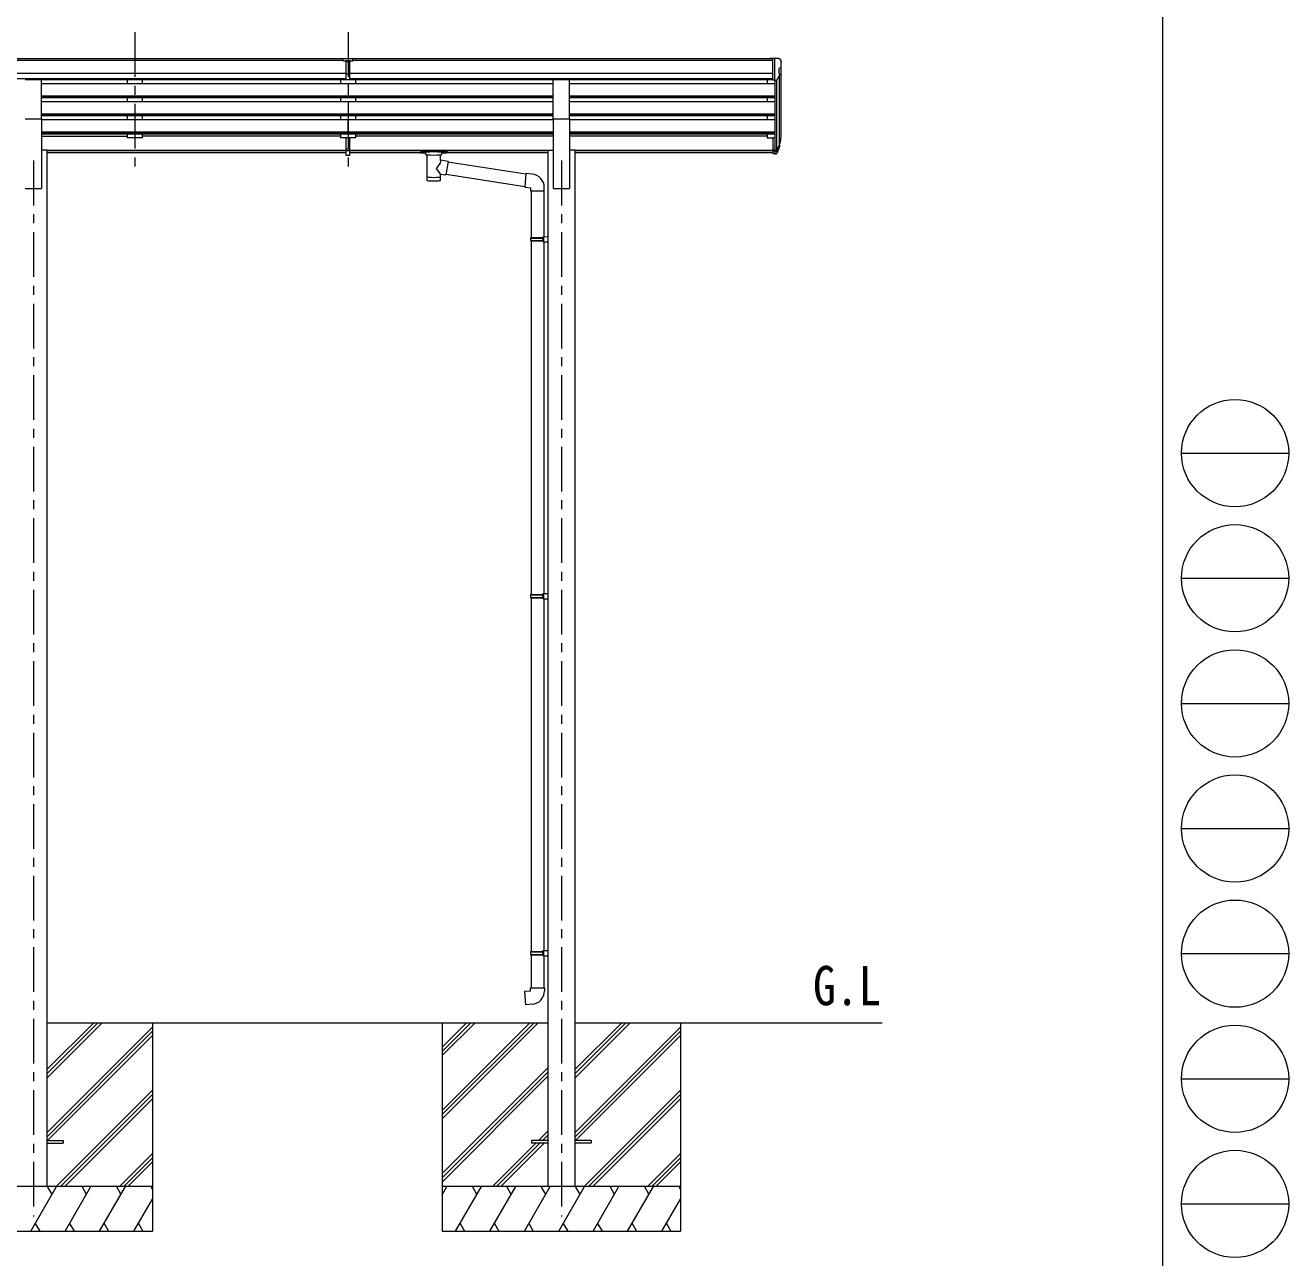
# Model space of a CAD drawing. Units: millimetres at full size, sheet at 1:30; details may follow other scales. Extents: x -8432 to 8432, y -5820 to 5820.
# Drawn here: x 4192 to 8432, y -3751 to 386 of the extents above; entities that cross this region are included whole.
import ezdxf
from ezdxf.enums import TextEntityAlignment as Align

# ---------------------------------------------------------------- set-up
doc = ezdxf.new("R2010")
doc.units = ezdxf.units.MM
doc.header["$LTSCALE"] = 30
doc.linetypes.add('CHAIN1', pattern=[8, 5, -1, 1, -1])
for name, color, linetype, lineweight in [('0-0_0', 7, 'Continuous', 9), ('0-1_本体', 5, 'CHAIN1', 9), ('0-3_ELV2', 4, 'Continuous', 9), ('0-9_OUTLINE', 7, 'Continuous', 9), ('F-0_240', 7, 'Continuous', 9)]:
    doc.layers.add(name, color=color, linetype=linetype, lineweight=lineweight)
doc.layers.add('0-7_SHAPE', color=7, linetype='Continuous')
doc.styles.add('ＭＳ ゴシック', font='')
doc.styles.get('ＭＳ ゴシック').set_extended_font_data('MS Gothic')

msp = doc.modelspace()

# ---------------------------------------------------------------- linework, layer by layer
at = {"layer": '0-0_0'}
for p, q in [((4264.42, -2961.9), (5946.02, -2961.9)), ((4264.42, -3147.53), (4450.05, -2961.9)), ((4264.42, -3133.39), (4435.91, -2961.9)), ((4264.42, -3119.25), (4421.76, -2961.9)), ((4619.22, -2961.9), (4619.22, -3661.9)), ((5591.22, -2961.9), (5591.22, -3661.9)), ((5591.22, -3256.08), (5885.4, -2961.9)), ((5591.22, -3270.22), (5899.54, -2961.9)), ((5591.22, -3284.36), (5913.68, -2961.9)), ((5591.22, -3072.23), (5701.55, -2961.9)), ((5591.22, -3058.09), (5687.41, -2961.9)), ((5591.22, -3043.95), (5673.26, -2961.9)), ((6036.42, -2961.9), (7067.22, -2961.9)), ((6036.42, -3147.53), (6222.05, -2961.9)), ((6036.42, -3133.39), (6207.91, -2961.9)), ((6036.42, -3119.25), (6193.76, -2961.9)), ((6391.22, -2961.9), (6391.22, -3661.9)), ((4264.42, -3331.38), (4619.22, -2976.58)), ((4264.42, -3345.52), (4619.22, -2990.73)), ((4266.68, -3357.4), (4619.22, -3004.87)), ((6036.42, -3331.38), (6391.22, -2976.58)), ((6036.42, -3345.52), (6391.22, -2990.73)), ((6038.68, -3357.4), (6391.22, -3004.87)), ((5591.22, -3468.21), (5946.02, -3113.41)), ((5591.22, -3482.35), (5946.02, -3127.56)), ((5591.22, -3496.5), (5946.02, -3141.7)), ((4296.03, -3511.9), (4619.22, -3188.71)), ((4310.17, -3511.9), (4619.22, -3202.86)), ((4324.31, -3511.9), (4619.22, -3217)), ((6068.03, -3511.9), (6391.22, -3188.71)), ((6082.17, -3511.9), (6391.22, -3202.86)), ((6096.31, -3511.9), (6391.22, -3217)), ((5914.16, -3357.4), (5946.02, -3325.55)), ((5928.3, -3357.4), (5946.02, -3339.69)), ((5759.66, -3511.9), (5905.16, -3366.4)), ((5773.8, -3511.9), (5919.3, -3366.4)), ((5787.94, -3511.9), (5933.44, -3366.4)), ((5942.44, -3357.4), (5946.02, -3353.83)), ((4508.16, -3511.9), (4619.22, -3400.85)), ((4522.3, -3511.9), (4619.22, -3414.99)), ((4536.44, -3511.9), (4619.22, -3429.13)), ((6280.16, -3511.9), (6391.22, -3400.85)), ((6294.3, -3511.9), (6391.22, -3414.99)), ((6308.44, -3511.9), (6391.22, -3429.13)), ((4619.22, -3511.9), (3819.22, -3511.9)), ((4210.37, -3661.9), (4296.98, -3511.9)), ((4281.98, -3537.88), (4266.97, -3511.9)), ((4325.84, -3661.9), (4412.45, -3511.9)), ((4397.45, -3537.88), (4382.45, -3511.9)), ((4441.31, -3661.9), (4527.92, -3511.9)), ((4497.92, -3511.9), (4512.92, -3537.88)), ((4613.39, -3511.9), (4619.22, -3522)), ((6391.22, -3511.9), (5591.22, -3511.9)), ((5591.22, -3539.41), (5607.1, -3511.9)), ((5635.96, -3661.9), (5722.57, -3511.9)), ((5707.57, -3537.88), (5692.57, -3511.9)), ((5751.43, -3661.9), (5838.04, -3511.9)), ((5823.03, -3537.89), (5808.03, -3511.9)), ((5866.9, -3661.9), (5953.51, -3511.9)), ((5938.51, -3537.89), (5923.5, -3511.9)), ((5982.37, -3661.9), (6068.98, -3511.9)), ((6053.98, -3537.88), (6038.97, -3511.9)), ((6097.84, -3661.9), (6184.45, -3511.9)), ((6169.45, -3537.88), (6154.45, -3511.9)), ((6213.31, -3661.9), (6299.92, -3511.9)), ((6269.92, -3511.9), (6284.92, -3537.88)), ((6385.39, -3511.9), (6391.22, -3522)), ((4556.78, -3661.9), (4619.22, -3553.77)), ((6328.78, -3661.9), (6391.22, -3553.77)), ((4225.37, -3635.92), (4240.37, -3661.9)), ((4340.84, -3635.92), (4355.84, -3661.9)), ((4456.31, -3635.92), (4471.31, -3661.9)), ((4571.78, -3635.92), (4586.78, -3661.9)), ((5650.96, -3635.92), (5665.96, -3661.9)), ((5766.43, -3635.92), (5781.43, -3661.9)), ((5881.9, -3635.92), (5896.9, -3661.9)), ((5997.37, -3635.92), (6012.37, -3661.9)), ((6112.84, -3635.92), (6127.84, -3661.9)), ((6228.31, -3635.92), (6243.31, -3661.9)), ((6343.78, -3635.92), (6358.78, -3661.9)), ((3819.22, -3661.9), (4619.22, -3661.9)), ((5591.22, -3661.9), (6391.22, -3661.9))]:
    msp.add_line(p, q, dxfattribs=at)
at = {"layer": '0-1_本体'}
for p, q in [((4559.22, 362.5), (4559.22, -115.02)), ((5275.22, 362.5), (5275.22, -115.02)), ((4219.22, -68.34), (4219.22, -3611.9)), ((5991.22, -68.34), (5991.22, -3611.9))]:
    msp.add_line(p, q, dxfattribs=at)
at = {"layer": '0-3_ELV2'}
for p, q in [((5258.72, 273.37), (269.72, 273.37)), ((5258.72, 268.16), (269.72, 268.16)), ((5258.72, 266.94), (5258.72, 274.79)), ((5258.72, 266.94), (5268.72, 266.94)), ((5275.22, 266.13), (5268.72, 266.52)), ((5268.72, 264.94), (5281.72, 264.94)), ((5281.72, 266.46), (5275.22, 266.15)), ((5281.72, 203.32), (5281.72, 268.59)), ((6700.72, 273.37), (5291.72, 273.37)), ((6700.72, 268.16), (5291.72, 268.16)), ((6700.72, 274.98), (6690.72, 274.89)), ((6690.72, 273.37), (6690.72, 274.89)), ((6700.72, 202.99), (6700.72, 274.98)), ((6719.22, 274.98), (6700.72, 274.98)), ((6707.22, 201.99), (6707.22, 274.98)), ((6719.22, 274.98), (6721.55, 274.83)), ((6722.31, 274.41), (6726.37, 268.6)), ((6729.22, 265.61), (6729.22, 264.98)), ((5268.72, 224.63), (269.72, 224.63)), ((5268.72, 223.42), (5275.22, 223.26)), ((5275.22, 223.26), (5281.72, 223.42)), ((6700.72, 224.63), (5281.72, 224.63)), ((6714.84, 203.81), (6723.84, 219.4)), ((6721.22, 240.46), (6721.22, 224.19)), ((6726.68, 243.79), (6721.37, 240.72)), ((6722.25, 216.63), (6722.25, -16.97)), ((6727.22, 244.4), (6727.22, 9.74)), ((5268.72, 206.77), (269.72, 206.77)), ((4191.72, 204.35), (4246.72, 204.35)), ((4246.72, 72.55), (4246.72, 204.35)), ((5268.72, 203.43), (4246.72, 203.43)), ((4246.72, 191.02), (5963.72, 191.02)), ((4534.22, 203.53), (4534.22, 191.02)), ((4584.22, 203.53), (4584.22, 191.12)), ((5250.22, 203.53), (5250.22, 191.02)), ((5268.72, 204.38), (5275.22, 203.98)), ((5275.22, 203.98), (5281.72, 204.38)), ((5275.22, 191.02), (5275.22, 143.33)), ((6700.72, 206.77), (5281.72, 206.77)), ((5963.72, 203.43), (5281.72, 203.43)), ((5300.22, 203.53), (5300.22, 191.12)), ((5963.72, 72.55), (5963.72, 204.35)), ((5963.72, 204.35), (6018.72, 204.35)), ((6018.72, 72.55), (6018.72, 204.35)), ((6700.72, 203.43), (6018.72, 203.43)), ((6018.72, 191.02), (6707.22, 191.02)), ((6682.22, 203.53), (6682.22, 191.02)), ((6700.72, 202.99), (6707.22, 202.99)), ((6707.22, 201.99), (6712.43, 202.31)), ((6707.22, 201.99), (6707.22, 9.37)), ((6713.22, 202.47), (6713.23, -35.4)), ((4246.72, 149.14), (5963.72, 149.14)), ((4246.72, 147.64), (5963.72, 147.64)), ((4246.72, 143.33), (5963.72, 143.33)), ((4246.72, 130.47), (5963.72, 130.47)), ((4534.22, 143.33), (4534.22, 130.47)), ((4584.22, 143.33), (4584.22, 130.47)), ((5250.22, 143.33), (5250.22, 130.47)), ((5275.22, 130.47), (5275.22, 82.78)), ((5300.22, 143.33), (5300.22, 130.47)), ((6018.72, 149.14), (6707.22, 149.14)), ((6018.72, 147.64), (6707.22, 147.64)), ((6018.72, 143.33), (6707.22, 143.33)), ((6018.72, 130.47), (6707.22, 130.47)), ((6682.22, 143.33), (6682.22, 130.47)), ((4246.72, 88.59), (5963.72, 88.59)), ((4246.72, 87.1), (5963.72, 87.1)), ((6018.72, 88.59), (6707.22, 88.59)), ((6018.72, 87.1), (6707.22, 87.1)), ((4191.72, 72.55), (4246.72, 72.55)), ((4246.72, 82.78), (5963.72, 82.78)), ((4246.72, 72.55), (4246.72, -161.9)), ((4246.72, 69.92), (5963.72, 69.92)), ((4534.22, 82.78), (4534.22, 70.02)), ((4584.22, 82.78), (4584.22, 69.92)), ((5250.22, 82.78), (5250.22, 70.02)), ((5275.22, 22.23), (5275.22, 69.92)), ((5300.22, 82.78), (5300.22, 69.92)), ((5963.72, 72.55), (5963.72, -161.9)), ((5963.72, 72.55), (6018.72, 72.55)), ((6018.72, 82.78), (6707.22, 82.78)), ((6018.72, 72.55), (6018.72, -161.9)), ((6018.72, 69.92), (6707.22, 69.92)), ((6682.22, 82.78), (6682.22, 69.92)), ((4246.72, 28.04), (5963.72, 28.04)), ((4246.72, 26.55), (5963.72, 26.55)), ((4246.72, 22.23), (5963.72, 22.23)), ((4246.72, 13.68), (4534.22, 13.68)), ((4534.22, 22.23), (4534.22, 8.74)), ((4584.22, 8.74), (4534.22, 8.74)), ((4584.22, 22.23), (4584.22, 8.74)), ((5250.22, 13.68), (4584.22, 13.68)), ((5250.22, 22.23), (5250.22, 8.74)), ((5300.22, 8.74), (5250.22, 8.74)), ((5268.72, -50.99), (5268.72, 8.74)), ((5281.72, -50.99), (5281.72, 8.74)), ((5300.22, 22.23), (5300.22, 8.74)), ((5963.72, 13.68), (5300.22, 13.68)), ((6018.72, 28.04), (6707.22, 28.04)), ((6018.72, 26.55), (6707.22, 26.55)), ((6018.72, 22.23), (6707.22, 22.23)), ((6682.22, 13.68), (6018.72, 13.68)), ((6682.22, 22.23), (6682.22, 8.74)), ((6682.22, 8.74), (6700.72, 8.74)), ((6700.72, 9.37), (6700.72, -44.66)), ((6700.72, 9.37), (6707.22, 9.37)), ((6707.22, 9.37), (6707.22, -45.4)), ((4264.42, -32.9), (4246.72, -32.9)), ((4264.42, -32.9), (4264.42, -3511.91)), ((4264.42, -33.33), (5268.72, -33.33)), ((4264.42, -34.73), (5268.72, -34.73)), ((5268.72, -28.74), (5281.72, -28.74)), ((5268.72, -34.14), (5281.72, -34.14)), ((5281.72, -33.33), (5946.02, -33.33)), ((5281.72, -34.73), (5946.02, -34.73)), ((5946.02, -32.9), (5946.02, -3511.9)), ((5946.02, -32.9), (5963.72, -32.9)), ((6036.42, -32.9), (6018.72, -32.9)), ((6036.42, -32.9), (6036.42, -3511.9)), ((6036.42, -33.33), (6700.72, -33.33)), ((6036.42, -34.73), (6700.72, -34.73)), ((6700.72, -30.76), (6707.22, -30.76)), ((6700.72, -35.64), (6707.22, -35.64)), ((6707.22, -35.66), (6712.35, -35.66)), ((6707.22, -37.47), (6712.06, -37.47)), ((6713.65, -34.98), (6721.41, -19.58)), ((6722.85, -19.93), (6714.66, -36.11)), ((6723.47, -20.5), (6714.66, -44.04)), ((6725.52, -3.44), (6722.25, -10.5)), ((6726.12, -4.82), (6722.25, -12.77)), ((6723.81, -16.09), (6723.47, -20.5)), ((5268.72, -42.42), (4264.42, -42.42)), ((5268.72, -49.92), (5275.22, -50.32)), ((5275.22, -50.32), (5281.72, -49.92)), ((5535.72, -42.42), (5281.72, -42.42)), ((5946.02, -42.42), (5589.72, -42.42)), ((6700.72, -42.42), (6036.42, -42.42)), ((6700.72, -44.66), (6707.22, -44.66)), ((6707.22, -45.4), (6712.06, -45.4)), ((4191.72, -161.9), (4246.72, -161.9)), ((5963.72, -161.9), (6018.72, -161.9)), ((4264.42, -3357.4), (4319.22, -3357.4)), ((4264.42, -3366.4), (4319.22, -3366.4)), ((4319.22, -3357.4), (4319.22, -3366.4)), ((5891.22, -3357.4), (5891.22, -3366.4)), ((5946.02, -3357.4), (5891.22, -3357.4)), ((5946.02, -3366.4), (5891.22, -3366.4)), ((6091.22, -3357.4), (6036.42, -3357.4)), ((6091.22, -3366.4), (6036.42, -3366.4)), ((6091.22, -3357.4), (6091.22, -3366.4))]:
    msp.add_line(p, q, dxfattribs=at)
for points in [[(5258.72, 274.79), (5276.72, 274.94), (5291.72, 274.81)], [(5281.72, 203.32), (5275.22, 202.92), (5268.72, 203.32), (5268.72, 268.66)], [(5281.72, 266.99), (5291.72, 267.07), (5291.72, 274.81)], [(5281.72, 222.32), (5278.46, 222.24), (5275.22, 222.16), (5271.97, 222.24), (5268.72, 222.32)], [(5281.72, -50.99), (5275.22, -51.38), (5268.72, -50.99)]]:
    msp.add_lwpolyline(points, dxfattribs=at)
for centre, radius, start, end in [((6721.49, 273.84), 1, 35, 86.5), ((6726.22, 265.61), 3, 0, 87), ((6527.22, 264.98), 202, 355.05096, 0), ((6721.52, 240.46), 0.3, 120, 180), ((6721.52, 224.19), 0.3, 180, 265.2833), ((6721.25, 220.9), 3, 330, 85.2833), ((6722.31, 248.16), 6.18, 315.00103, 354.2965), ((6712.24, 205.31), 3, 273.5, 330), ((6696.63, 6.06), 30.41, 341.80266, 352.8448), ((6698.03, 4.3), 29.53, 342.01856, 353.49194)]:
    msp.add_arc(centre, radius, start, end, dxfattribs=at)
for centre, major_axis, ratio, start_param, end_param in [((5299.79, 264.63), (24.57, -1.51), 0.121868, 3.1422238, 3.1491027), ((6639.36, 10.54), (-87.93, 4.42), 0.541684, 3.060334, 3.2172517), ((6638.57, 3.87), (89.06, 1.43), 0.57596, 6.1985533, 6.3701348), ((6712.06, -34.76), (3, 0), 0.90356, 4.712389, 5.7595865), ((6712.35, -34.3), (1.5, 0), 0.90356, 4.712389, 5.7595865), ((6637.3, 3.96), (88.05, 0), 0.90356, 5.9828017, 6.0168888), ((6722.51, -16.09), (-1.3, 0), 0.90356, 2.9359903, 4.9130961), ((6636.59, 0.1), (89.07, 0), 0.90356, 6.0316505, 6.077583), ((6712.06, -42.69), (-3, 0), 0.90356, 1.5707963, 2.6179939)]:
    msp.add_ellipse(centre, major_axis=major_axis, ratio=ratio, start_param=start_param, end_param=end_param, dxfattribs=at)
at = {"layer": '0-9_OUTLINE'}
for p, q in [((5519.22, -35.5), (5519.22, -41.26)), ((5521.22, -34.84), (5604.22, -34.84)), ((5521.22, -37.02), (5604.22, -37.02)), ((5521.22, -41.93), (5535.72, -41.93)), ((5535.72, -47.57), (5535.72, -41.02)), ((5589.72, -47.57), (5589.72, -41.02)), ((5589.72, -41.93), (5604.22, -41.93)), ((5606.22, -35.5), (5606.22, -41.26)), ((5539.82, -48.49), (5539.8, -133.93)), ((5610.84, -71.14), (5585.61, -67.23)), ((5585.62, -67.24), (5585.62, -48.49)), ((5610.84, -71.14), (5603.81, -116.4)), ((5871.83, -113.69), (5610.52, -73.16)), ((5585.63, -133.93), (5585.61, -113.26)), ((5585.61, -113.58), (5603.81, -116.4)), ((5868.16, -155.63), (5604.08, -114.66)), ((5892.83, -113.65), (5871.99, -111.83)), ((5887.91, -169.4), (5933.91, -169.4)), ((5890.02, -169.4), (5890.02, -325.97)), ((5932.02, -169.4), (5932.02, -323.41)), ((5933.91, -169.4), (5933.91, -158.48)), ((5888.02, -327.97), (5889.02, -325.97)), ((5888.02, -327.97), (5932.02, -327.97)), ((5888.02, -327.97), (5888.02, -335.97)), ((5888.02, -335.97), (5932.02, -335.97)), ((5888.02, -335.97), (5889.02, -337.97)), ((5889.02, -325.97), (5932.02, -325.97)), ((5889.02, -337.97), (5932.02, -337.97)), ((5890.02, -337.97), (5890.02, -1524.16)), ((5927.54, -327.97), (5927.11, -325.97)), ((5930.02, -323.47), (5946.02, -323)), ((5930.02, -325.47), (5930.02, -323.47)), ((5930.02, -325.47), (5932.02, -325.47)), ((5930.02, -340.47), (5930.02, -338.47)), ((5946.02, -323), (5946.02, -340.94)), ((5930.02, -340.47), (5946.02, -340.94)), ((5932.02, -340.53), (5932.02, -1521.6)), ((5888.02, -1526.16), (5889.02, -1524.16)), ((5888.02, -1526.16), (5932.02, -1526.16)), ((5888.02, -1526.16), (5888.02, -1534.16)), ((5889.02, -1524.16), (5932.02, -1524.16)), ((5927.54, -1526.16), (5927.11, -1524.16)), ((5930.02, -1521.66), (5946.02, -1521.19)), ((5930.02, -1523.66), (5930.02, -1521.66)), ((5930.02, -1523.66), (5932.02, -1523.66)), ((5946.02, -1521.19), (5946.02, -1539.13)), ((5888.02, -1534.16), (5932.02, -1534.16)), ((5888.02, -1534.16), (5889.02, -1536.16)), ((5889.02, -1536.16), (5932.02, -1536.16)), ((5890.02, -1536.16), (5890.02, -2722.35)), ((5930.02, -1538.66), (5930.02, -1536.66)), ((5930.02, -1538.66), (5946.02, -1539.13)), ((5932.02, -1538.72), (5932.02, -2719.79)), ((5888.02, -2724.35), (5889.02, -2722.35)), ((5888.02, -2724.35), (5932.02, -2724.35)), ((5888.02, -2724.35), (5888.02, -2732.35)), ((5888.02, -2732.35), (5932.02, -2732.35)), ((5888.02, -2732.35), (5889.02, -2734.35)), ((5889.02, -2722.35), (5932.02, -2722.35)), ((5889.02, -2734.35), (5932.02, -2734.35)), ((5890.02, -2734.35), (5890.02, -2844.35)), ((5927.54, -2724.35), (5927.11, -2722.35)), ((5930.02, -2719.85), (5946.02, -2719.38)), ((5930.02, -2721.85), (5930.02, -2719.85)), ((5930.02, -2721.85), (5932.02, -2721.85)), ((5930.02, -2736.85), (5930.02, -2734.85)), ((5930.02, -2736.85), (5946.02, -2737.32)), ((5932.02, -2736.91), (5932.02, -2844.35)), ((5946.02, -2719.38), (5946.02, -2737.32)), ((5888.02, -2844.35), (5934.02, -2844.35)), ((5888.02, -2854.35), (5888.02, -2844.35)), ((5934.02, -2844.35), (5934.02, -2855.26))]:
    msp.add_line(p, q, dxfattribs=at)
for points in [[(5519.22, -35.5), (5519.26, -35.31), (5519.34, -35.17), (5519.44, -35.08), (5519.54, -35.02), (5519.66, -34.97), (5519.95, -34.91), (5520.44, -34.86), (5520.98, -34.84), (5521.22, -34.84)], [(5519.22, -41.26), (5519.26, -41.46), (5519.34, -41.6), (5519.44, -41.69), (5519.54, -41.75), (5519.66, -41.8), (5519.95, -41.86), (5520.44, -41.9), (5520.98, -41.92), (5521.22, -41.93)], [(5604.22, -34.84), (5604.57, -34.84), (5605.1, -34.87), (5605.55, -34.92), (5605.85, -35), (5606.02, -35.1), (5606.14, -35.24), (5606.21, -35.42), (5606.22, -35.5)], [(5604.22, -41.93), (5604.57, -41.92), (5605.1, -41.9), (5605.55, -41.85), (5605.85, -41.77), (5606.02, -41.67), (5606.14, -41.53), (5606.21, -41.35), (5606.22, -41.26)], [(5871.99, -111.83), (5867.98, -157.66), (5887.91, -159.4), (5887.91, -169.4)], [(5927.54, -327.97), (5927.54, -335.97), (5927.11, -337.97)], [(5930.02, -338.47), (5932.02, -338.47), (5932.02, -325.47)], [(5927.54, -1526.16), (5927.54, -1534.16), (5927.11, -1536.16)], [(5930.02, -1536.66), (5932.02, -1536.66), (5932.02, -1523.66)], [(5927.54, -2724.35), (5927.54, -2732.35), (5927.11, -2734.35)], [(5930.02, -2734.85), (5932.02, -2734.85), (5932.02, -2721.85)], [(5892.94, -2900.09), (5872.1, -2901.91), (5868.09, -2856.09), (5888.02, -2854.35)]]:
    msp.add_lwpolyline(points, dxfattribs=at)
for centre, start, end in [((5888.91, -158.48), 0, 85), ((5889.02, -2855.26), 275, 0)]:
    msp.add_arc(centre, 45, start, end, dxfattribs=at)
for centre, major_axis, ratio, start_param, end_param in [((5521.22, -37.24), (2, 0), 0.109601, 3.1415927, 4.712389), ((5562.72, -41.02), (27, 0), 0.070066, 6.2831853, 9.424778), ((5604.22, -37.24), (2, 0), 0.109601, 4.712389, 6.2831853), ((5562.72, -47.49), (27.06, 0), 0.069685, 3.1415927, 6.2831853), ((5562.71, -93.77), (-22.81, -26.62), 0.234429, 1.6855472, 3.1268519), ((5573.72, -45.01), (16, 0), 0.361356, 6.2636979, 6.2831853), ((5562.72, -121.49), (22.91, 0), 0.122865, 3.1415927, 6.2831853), ((5565.27, -91.12), (20.32, -22.25), 0.045535, 0.0389954, 1.3075346), ((5562.72, -133.93), (22.92, 0), 0.101955, 3.1415499, 6.2833984)]:
    msp.add_ellipse(centre, major_axis=major_axis, ratio=ratio, start_param=start_param, end_param=end_param, dxfattribs=at)
at = {"layer": 'F-0_240', "color": 5}
msp.add_line((8007.94, 5820), (8007.94, -5820), dxfattribs=at)
at = {"layer": 'F-0_240', "color": 4}
for p, q in [((8072.06, -1050), (8432.06, -1050)), ((8072.06, -1470), (8432.06, -1470)), ((8072.06, -1890), (8432.06, -1890)), ((8072.06, -2310), (8432.06, -2310)), ((8072.06, -2730), (8432.06, -2730)), ((8072.06, -3150), (8432.06, -3150)), ((8072.06, -3570), (8432.06, -3570))]:
    msp.add_line(p, q, dxfattribs=at)
for centre in [(8252.05, -1050), (8252.05, -1470), (8252.05, -1890), (8252.05, -2310), (8252.05, -2730), (8252.05, -3150), (8252.05, -3570)]:
    msp.add_circle(centre, 180, dxfattribs=at)

# ---------------------------------------------------------------- texts
at = {"layer": '0-7_SHAPE', "style": 'ＭＳ ゴシック', "width": 0.85}
msp.add_text('G.L', height=132, dxfattribs=at).set_placement((6835.6, -2942.72), align=Align.BOTTOM_LEFT)

doc.saveas('drawing.dxf')
